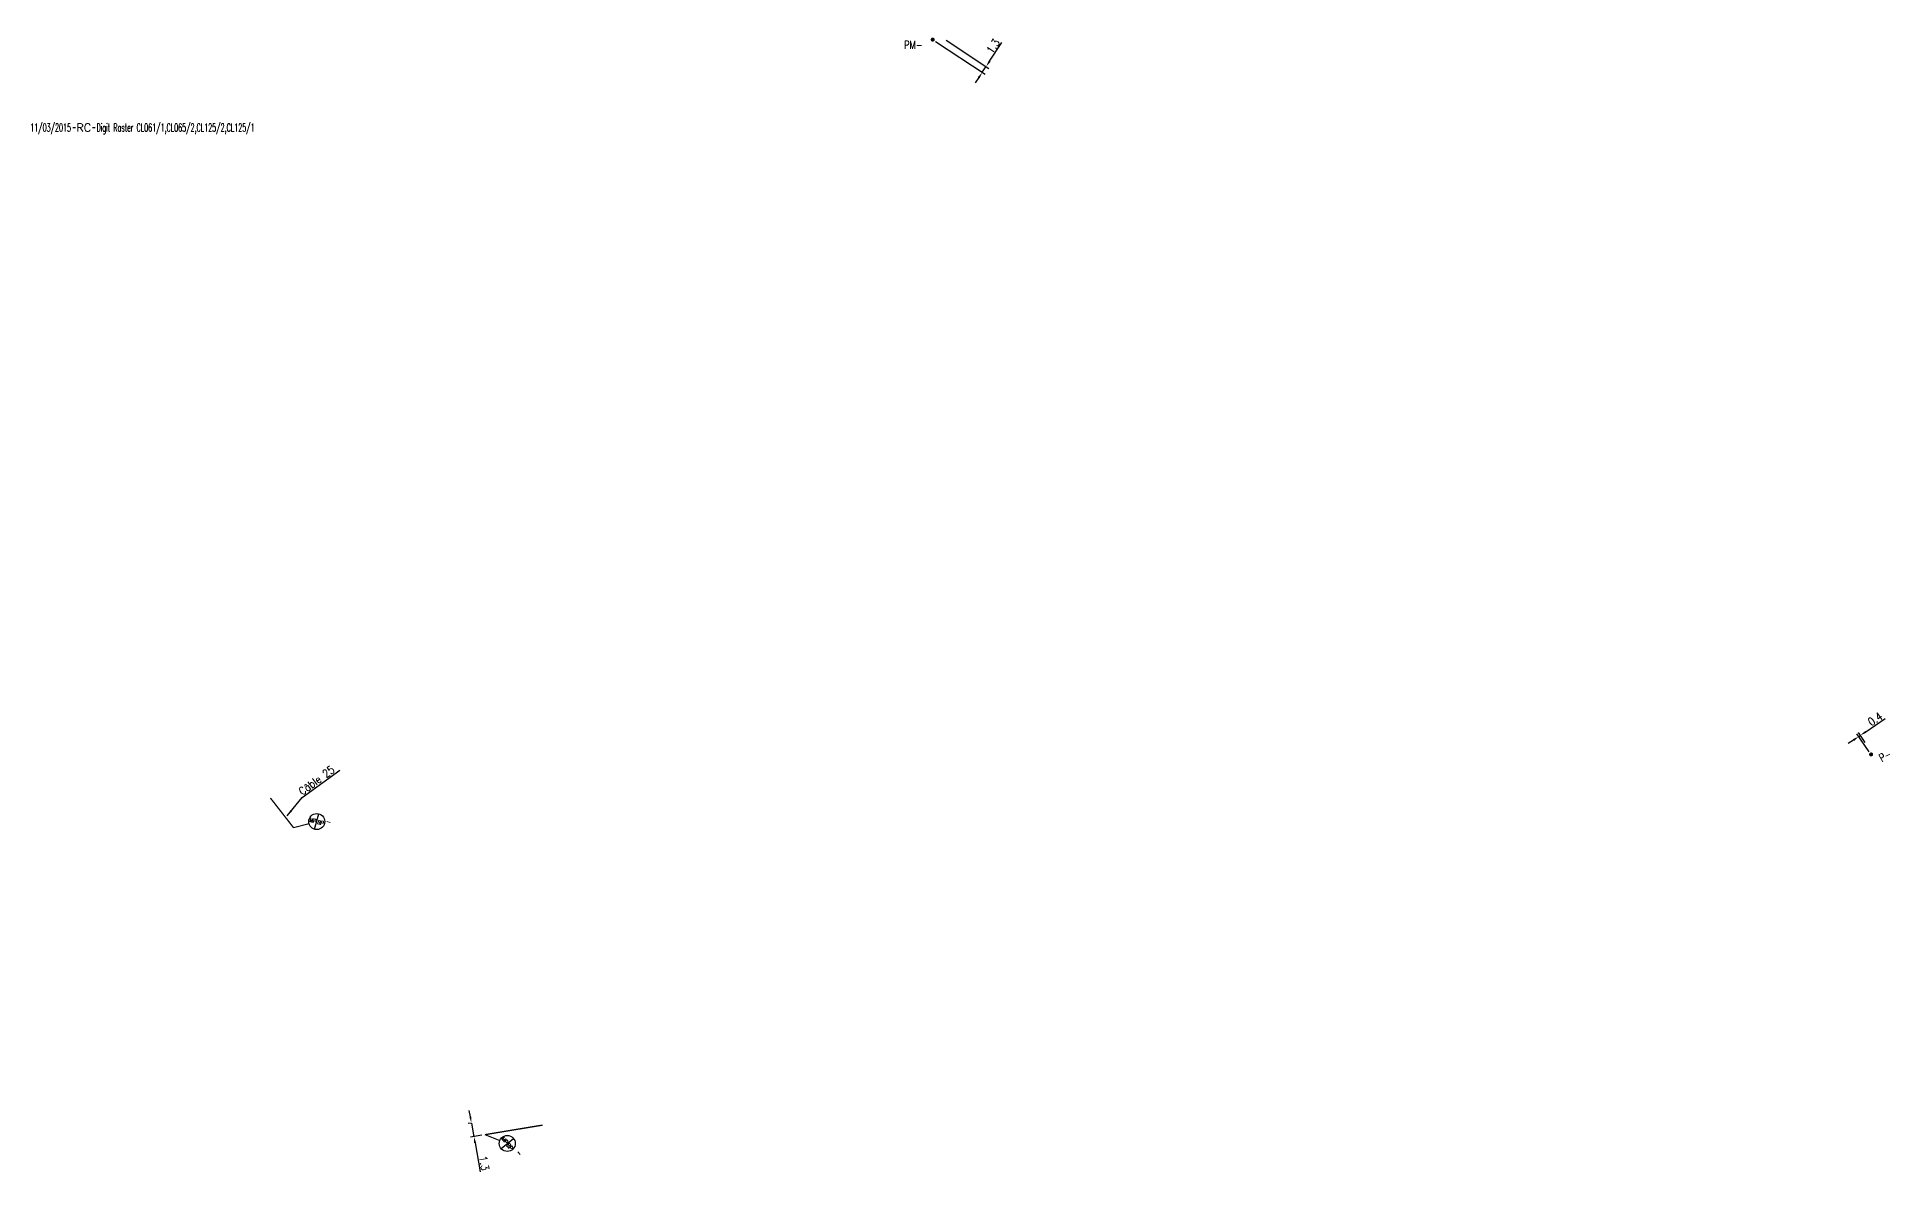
# Model space of a CAD drawing. Header units: millimetres. Extents: x 151011 to 151963, y 127140 to 128000.
# Drawn here: x 151011.4 to 151358.8, y 127787.3 to 128000.2 of the extents above; entities that cross this region are included whole.
import ezdxf
from ezdxf.enums import TextEntityAlignment as Align

# ---------------------------------------------------------------- set-up
doc = ezdxf.new("R2010")
doc.units = ezdxf.units.MM
doc.layers.get('0').update_dxf_attribs({"linetype": 'CONTINUOUS'})
doc.layers.get('DEFPOINTS').update_dxf_attribs({"linetype": 'CONTINUOUS'})
for name, color, linetype in [('P_100', 32, 'CONTINUOUS'), ('P_300', 7, 'CONTINUOUS'), ('P_330', 7, 'CONTINUOUS')]:
    doc.layers.add(name, color=color, linetype=linetype)
doc.styles.add('G_ROMANS', font='ROMANS.SHX', dxfattribs={"width": 0.75})
doc.styles.get("Standard").update_dxf_attribs({"font": 'romans.shx', "width": 0.85})
doc.linetypes.add('P_IMP', pattern='A,5,-0.3,["||",Standard,S=1,R=0,X=0.35,Y=-0.5],-1.75', length=7.05)
doc.dimstyles.get("Standard").update_dxf_attribs({"dimtxt": 1.5, "dimasz": 1.2, "dimexe": 0.625, "dimexo": 0.625, "dimgap": 0.25, "dimtad": 1, "dimdec": 1, "dimzin": 0, "dimdsep": 46, "dimtxsty": 'Standard', "dimcen": -0.5, "dimadec": 0, "dimazin": 0, "dimtfac": 1, "dimtdec": 1, "dimtmove": 0, "dimatfit": 3, "dimfxl": 1, "dimtolj": 1, "dimtzin": 0, "dimarcsym": 0})

# ---------------------------------------------------------------- blocks, each defined once
blk = doc.blocks.new('P_330_01')
at = {"color": 0, "linetype": 'Continuous'}
for p, q in [((7.79, 1.5), (7.79, 7.5)), ((0, 0), (5.2, 3))]:
    blk.add_line(p, q, dxfattribs=at)
blk.add_circle((7.79, 4.5), 3, dxfattribs=at)
at = {"color": 0, "linetype": 'Continuous', "style": 'G_ROMANS', "width": 0.75}
for s, p in [('MP', (6.29, 4.5)), ('BP', (9.29, 4.5))]:
    blk.add_text(s, height=1.5, dxfattribs=at).set_placement(p, align=Align.MIDDLE)
at = {"color": 0, "linetype": 'Continuous', "width": 0.75}
blk.add_attdef('NUM', text='', height=2, dxfattribs=at).set_placement((13.37, 5.8), align=Align.MIDDLE)
at = {"color": 0, "linetype": 'Continuous', "width": 0.75, "flags": 3}
for tag, p in [('DEF_COUP', (0, -12.5)), ('DEF_LEG', (0, -10)), ('DEF_TYPE', (0, -15))]:
    blk.add_attdef(tag, text='', height=1.2, dxfattribs=at).set_placement(p, align=Align.MIDDLE)
blk = doc.blocks.new('*D2')
at = {"layer": 'DEFPOINTS', "color": 0, "linetype": 'Continuous'}
for p in [(151353.22, 127869.23), (151354.49, 127867.36), (151355.22, 127865.66)]:
    blk.add_point(p, dxfattribs=at)
at = {"layer": 'P_300', "color": 0, "linetype": 'Continuous', "lineweight": -2}
for p, q in [((151354.22, 127869.91), (151357.89, 127872.39)), ((151351.94, 127868.36), (151350.95, 127867.69)), ((151354.87, 127866.18), (151352.58, 127869.55)), ((151354.14, 127867.88), (151352.87, 127869.75)), ((151352.93, 127869.04), (151353.22, 127869.23))]:
    blk.add_line(p, q, dxfattribs=at)
at = {"layer": 'P_300', "color": 0, "linetype": 'Continuous'}
for points in [[(151354.11, 127870.07), (151354.33, 127869.74), (151353.22, 127869.23)], [(151351.83, 127868.53), (151352.05, 127868.2), (151352.93, 127869.04)]]:
    blk.add_solid(points, dxfattribs=at)
at = {"layer": 'P_300', "color": 0, "linetype": 'Continuous', "insert": (151355.99, 127872.31), "char_height": 1.5, "attachment_point": 5, "rotation": 34.0904}
blk.add_mtext('\\A1;0.4', dxfattribs=at)
blk = doc.blocks.new('P_300_02')
at = {"color": 0, "linetype": 'Continuous', "const_width": 0.375}
blk.add_lwpolyline([(-0.19, 0, 1), (0.19, 0, 1)], format="xyb", close=True, dxfattribs=at)
at = {"color": 0, "linetype": 'Continuous', "width": 0.75}
blk.add_attdef('NUM', text='', height=2, dxfattribs=at).set_placement((2.44, 2.17), align=Align.MIDDLE)
at = {"color": 0, "linetype": 'Continuous', "width": 0.75, "flags": 3}
for tag, p in [('DEF_COUP', (0, -7.5)), ('DEF_LEG', (0, -5)), ('DEF_TYPE', (0, -10))]:
    blk.add_attdef(tag, text='', height=1.2, dxfattribs=at).set_placement(p, align=Align.MIDDLE)
blk = doc.blocks.new('*D5')
at = {"layer": 'DEFPOINTS', "color": 0, "linetype": 'Continuous'}
for p in [(151179.33, 127999.75), (151181.34, 127999.98), (151189.34, 127994.71)]:
    blk.add_point(p, dxfattribs=at)
at = {"layer": 'P_300', "color": 0, "linetype": 'Continuous', "lineweight": -2}
for p, q in [((151179.85, 127999.4), (151189.15, 127993.28)), ((151181.87, 127999.63), (151189.86, 127994.36)), ((151190, 127995.71), (151192.31, 127999.2)), ((151187.96, 127992.62), (151187.3, 127991.62)), ((151188.62, 127993.62), (151189.34, 127994.71))]:
    blk.add_line(p, q, dxfattribs=at)
at = {"layer": 'P_300', "color": 0, "linetype": 'Continuous'}
for points in [[(151189.83, 127995.82), (151190.17, 127995.6), (151189.34, 127994.71)], [(151187.8, 127992.73), (151188.13, 127992.51), (151188.62, 127993.62)]]:
    blk.add_solid(points, dxfattribs=at)
at = {"layer": 'P_300', "color": 0, "linetype": 'Continuous', "insert": (151190.65, 127998.51), "char_height": 1.5, "attachment_point": 5, "rotation": 56.6027}
blk.add_mtext('\\A1;1.3', dxfattribs=at)
blk = doc.blocks.new('P_300_01')
at = {"color": 0, "linetype": 'Continuous', "const_width": 0.375}
blk.add_lwpolyline([(-0.19, 0, 1), (0.19, 0, 1)], format="xyb", close=True, dxfattribs=at)
at = {"color": 0, "linetype": 'Continuous', "width": 0.75}
blk.add_attdef('NUM', text='', height=2, dxfattribs=at).set_placement((2.44, 2.17), align=Align.MIDDLE)
at = {"color": 0, "linetype": 'Continuous', "width": 0.75, "flags": 3}
for tag, p in [('DEF_COUP', (0, -7.5)), ('DEF_LEG', (0, -5)), ('DEF_TYPE', (0, -10))]:
    blk.add_attdef(tag, text='', height=1.2, dxfattribs=at).set_placement(p, align=Align.MIDDLE)
blk = doc.blocks.new('GIS_MODF')
at = {"color": 0, "linetype": 'Continuous', "flags": 128}
for points in [[(-2.18, -0.01), (-1.68, -0.01)], [(1.52, -0.01), (2.02, -0.01)]]:
    blk.add_lwpolyline(points, dxfattribs=at)
at = {"color": 0, "linetype": 'Continuous', "width": 0.5}
blk.add_attdef('DATE', text='', height=1.5, dxfattribs=at).set_placement((-2.5, -0.8), align=Align.RIGHT)
at = {"color": 0, "linetype": 'Continuous', "width": 1.771291}
blk.add_attdef('USER', text='', height=1.5, dxfattribs=at).set_placement((-1.51, -0.8), (1.28, -0.8), align=Align.FIT)
at = {"color": 0, "linetype": 'Continuous', "width": 0.5}
blk.add_attdef('DESC', (2.29, -0.8), '', height=1.5, dxfattribs=at)
blk = doc.blocks.new('*D3531')
at = {"layer": 'DEFPOINTS', "color": 0, "linetype": 'Continuous'}
for p in [(151092.87, 127796.52), (151093.4, 127796.61), (151095.4, 127794.34)]:
    blk.add_point(p, dxfattribs=at)
at = {"layer": 'P_330', "color": 0, "linetype": 'Continuous', "lineweight": -2}
for p, q in [((151092.66, 127797.7), (151092.45, 127798.88)), ((151092.78, 127796.5), (151092.26, 127796.41)), ((151094.78, 127794.23), (151092.71, 127793.85)), ((151092.87, 127796.52), (151093.33, 127793.96)), ((151093.54, 127792.78), (151094.52, 127787.34))]:
    blk.add_line(p, q, dxfattribs=at)
at = {"layer": 'P_330', "color": 0, "linetype": 'Continuous'}
for points in [[(151092.86, 127797.73), (151092.46, 127797.66), (151092.87, 127796.52)], [(151093.74, 127792.82), (151093.34, 127792.75), (151093.33, 127793.96)]]:
    blk.add_solid(points, dxfattribs=at)
at = {"layer": 'P_330', "color": 0, "linetype": 'Continuous', "insert": (151095.24, 127788.99), "char_height": 1.5, "attachment_point": 5, "rotation": 280.1568}
blk.add_mtext('\\A1;1.3', dxfattribs=at)

msp = doc.modelspace()

# ---------------------------------------------------------------- linework, layer by layer
at = {"layer": 'P_100', "linetype": 'P_IMP', "const_width": 0.25, "flags": 128}
for points in [[(151059.51, 127851.93), (151055.17, 127857.5)], [(151095.4, 127794.34), (151106.19, 127796.13)]]:
    msp.add_lwpolyline(points, dxfattribs=at)

# ---------------------------------------------------------------- block references
at = {"layer": 'P_300'}
ref = msp.add_blockref('P_300_01', (151179.33, 127999.75), dxfattribs=at)
ref.add_attrib('NUM', 'PM-', dxfattribs={"layer": '0', "color": 0, "linetype": 'Continuous', "height": 1.5, "width": 0.75}).set_placement((151175.68, 127998.77), align=Align.MIDDLE)
ref = msp.add_blockref('GIS_MODF', (151020.3, 127983.3), dxfattribs=at)
ref.add_attrib('DATE', '11/03/2015', dxfattribs={"layer": '0', "color": 0, "linetype": 'Continuous', "height": 1.5, "width": 0.5}).set_placement((151017.8, 127982.5), align=Align.RIGHT)
ref.add_attrib('USER', 'RC', dxfattribs={"layer": '0', "color": 0, "linetype": 'Continuous', "height": 1.5, "width": 0.99919}).set_placement((151018.79, 127982.5), (151021.58, 127982.5), align=Align.FIT)
ref.add_attrib('DESC', 'Digit Raster CL061/1,CL065/2,CL125/2,CL125/1', (151022.59, 127982.5), dxfattribs={"layer": '0', "color": 0, "linetype": 'Continuous', "height": 1.5, "width": 0.5})
ref = msp.add_blockref('P_300_02', (151355.22, 127865.66), dxfattribs=dict(at, rotation=27.90493943345515))
ref.add_attrib('NUM', 'P-', dxfattribs={"layer": '0', "color": 0, "linetype": 'Continuous', "height": 1.5, "rotation": 27.9049, "width": 0.75}).set_placement((151357.88, 127865.39), align=Align.MIDDLE)
at = {"layer": 'P_330'}
ref = msp.add_blockref('P_330_01', (151059.51, 127851.93), dxfattribs=dict(at, xscale=0.5000000000136913, yscale=0.5, zscale=0.5, rotation=344.5485260779091))
ref.add_attrib('NUM', '-', dxfattribs={"layer": '0', "color": 0, "linetype": 'Continuous', "height": 1, "rotation": 344.5485, "width": 0.75}).set_placement((151066.09, 127853.07), align=Align.MIDDLE)
at = {"layer": 'P_330', "xscale": 0.4999999999926164, "yscale": 0.5, "zscale": 0.5, "rotation": 308.3728993761962}
msp.add_blockref('P_330_01', (151095.4, 127794.34), dxfattribs=at).add_auto_attribs({'NUM': '-'})

# ---------------------------------------------------------------- texts
at = {"layer": 'P_100', "linetype": 'Continuous', "insert": (151061.16, 127857.92), "char_height": 1.5, "attachment_point": 7, "rotation": 36.0628}
msp.add_mtext('Câble 25', dxfattribs=at)

# ---------------------------------------------------------------- dimensions: what is measured, and where the dimension line sits
at = {"layer": 'P_300', "linetype": 'Continuous'}
for base, p1, p2, angle, picture, middle in [((151189.34, 127994.71), (151179.33, 127999.75), (151181.34, 127999.98), 236.6027, '*D5', (151191.48, 127997.96)), ((151353.22, 127869.23), (151355.22, 127865.66), (151354.49, 127867.36), 214.0904, '*D2', (151356.55, 127871.48))]:
    dim = msp.add_linear_dim(base=base, p1=p1, p2=p2, angle=angle, dimstyle='Standard', dxfattribs=at)
    dim.commit()
    dim.dimension.update_dxf_attribs({"geometry": picture, "text_midpoint": middle, "dimtype": 160})
at = {"layer": 'P_330', "linetype": 'Continuous'}
dim = msp.add_linear_dim(base=(151092.87, 127796.52), p1=(151095.4, 127794.34), p2=(151093.4, 127796.61), angle=280.1568, text='1.3', dimstyle='Standard', dxfattribs=at)
dim.commit()
dim.dimension.update_dxf_attribs({"geometry": '*D3531', "text_midpoint": (151094.25, 127788.81), "dimtype": 160})

# ---------------------------------------------------------------- leaders
at = {"layer": 'P_100', "linetype": 'Continuous', "annotation_type": 0, "has_hookline": 1, "hookline_direction": 0, "text_width": 8.5, "horizontal_direction": (0.808372, 0.588672, 0)}
msp.add_leader([(151058.31, 127854.15), (151061.1, 127857.58)], dimstyle='Standard', dxfattribs=at)

doc.saveas('drawing.dxf')
